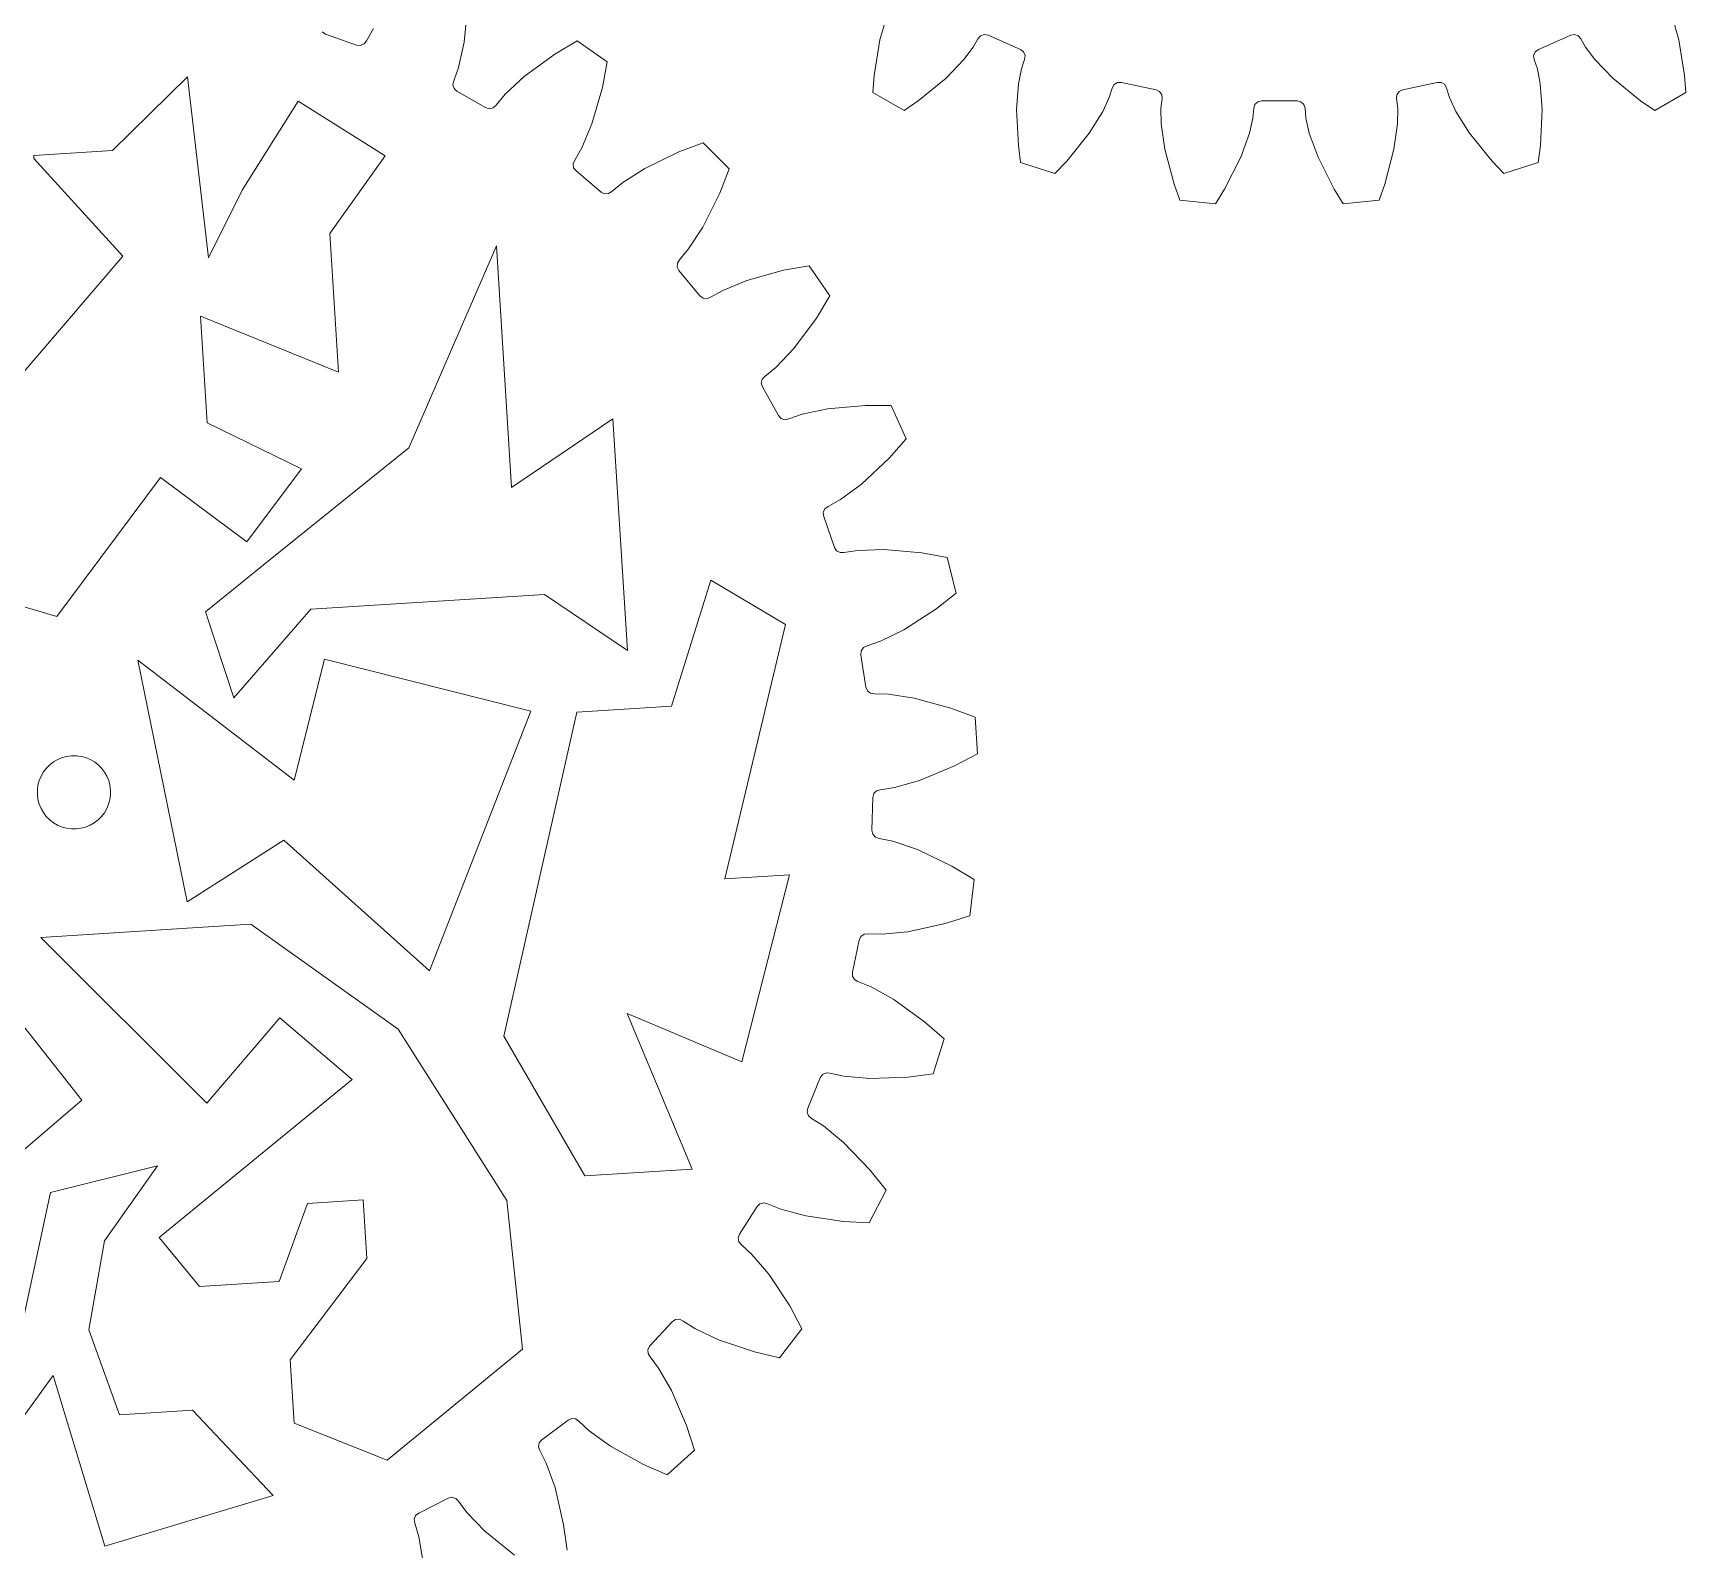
# Model space of a CAD drawing. Header units: millimetres. Extents: x -329 to 723, y 244 to 554.
# Drawn here: x -122.4 to -54.8, y 350.7 to 412.7 of the extents above; entities that cross this region are included whole.
import ezdxf

# ---------------------------------------------------------------- set-up
doc = ezdxf.new("R2010")
doc.units = ezdxf.units.MM

msp = doc.modelspace()

# ---------------------------------------------------------------- linework, layer by layer
at = {"color": 5, "lineweight": 0}
for p, q in [((-104.794, 412.367), (-104.639, 413.916)), ((-87.495, 413.468), (-87.787, 412.458)), ((-55.096, 412.458), (-55.388, 413.468)), ((-110.463, 412.697), (-110.6, 412.785)), ((-109.197, 412.248), (-110.463, 412.697)), ((-108.503, 412.925), (-108.79, 412.427)), ((-83.78, 412.509), (-83.673, 412.632)), ((-83.673, 412.632), (-83.519, 412.684)), ((-83.519, 412.684), (-83.36, 412.653)), ((-83.36, 412.653), (-82.039, 412.065)), ((-60.844, 412.065), (-59.523, 412.653)), ((-59.523, 412.653), (-59.364, 412.684)), ((-59.364, 412.684), (-59.21, 412.632)), ((-59.21, 412.632), (-59.103, 412.509)), ((-109.035, 412.23), (-109.197, 412.248)), ((-108.887, 412.295), (-109.035, 412.23)), ((-108.79, 412.427), (-108.887, 412.295)), ((-105.027, 411.327), (-104.794, 412.367)), ((-101.082, 411.876), (-102.341, 410.96)), ((-100.174, 412.418), (-101.082, 411.876)), ((-98.944, 411.557), (-100.174, 412.418)), ((-87.787, 412.458), (-88.022, 411.005)), ((-84.352, 411.654), (-83.972, 412.157)), ((-83.972, 412.157), (-83.78, 412.509)), ((-82.039, 412.065), (-81.909, 411.967)), ((-81.909, 411.967), (-81.845, 411.818)), ((-61.038, 411.818), (-60.974, 411.967)), ((-60.974, 411.967), (-60.844, 412.065)), ((-59.103, 412.509), (-58.911, 412.157)), ((-58.911, 412.157), (-58.531, 411.654)), ((-54.861, 411.005), (-55.096, 412.458)), ((-105.218, 410.785), (-105.027, 411.327)), ((-99.141, 410.519), (-98.944, 411.557)), ((-85.08, 410.896), (-84.352, 411.654)), ((-81.997, 411.278), (-82.117, 410.659)), ((-81.864, 411.656), (-81.997, 411.278)), ((-81.845, 411.818), (-81.864, 411.656)), ((-61.019, 411.656), (-61.038, 411.818)), ((-60.886, 411.278), (-61.019, 411.656)), ((-60.766, 410.659), (-60.886, 411.278)), ((-58.531, 411.654), (-57.803, 410.896)), ((-105.255, 410.626), (-105.218, 410.785)), ((-105.208, 410.471), (-105.255, 410.626)), ((-102.341, 410.96), (-103.12, 410.234)), ((-99.57, 409.023), (-99.141, 410.519)), ((-88.022, 411.005), (-88.076, 410.307)), ((-86.221, 409.966), (-85.08, 410.896)), ((-82.117, 410.659), (-82.193, 409.61)), ((-78.285, 410.493), (-78.205, 410.635)), ((-78.205, 410.635), (-78.066, 410.718)), ((-78.066, 410.718), (-77.903, 410.721)), ((-77.903, 410.721), (-76.489, 410.42)), ((-66.394, 410.42), (-64.98, 410.721)), ((-64.98, 410.721), (-64.817, 410.718)), ((-64.817, 410.718), (-64.678, 410.635)), ((-64.678, 410.635), (-64.598, 410.493)), ((-60.69, 409.61), (-60.766, 410.659)), ((-57.803, 410.896), (-56.662, 409.966)), ((-54.807, 410.307), (-54.861, 411.005)), ((-105.089, 410.36), (-105.208, 410.471)), ((-103.924, 409.691), (-105.089, 410.36)), ((-103.12, 410.234), (-103.492, 409.795)), ((-88.076, 410.307), (-86.799, 409.57)), ((-86.799, 409.57), (-86.221, 409.966)), ((-78.666, 409.538), (-78.399, 410.109)), ((-78.399, 410.109), (-78.285, 410.493)), ((-76.489, 410.42), (-76.342, 410.352)), ((-76.342, 410.352), (-76.248, 410.219)), ((-76.233, 410.057), (-76.285, 409.66)), ((-76.248, 410.219), (-76.233, 410.057)), ((-72.49, 409.664), (-72.442, 409.819)), ((-72.442, 409.819), (-72.323, 409.93)), ((-72.323, 409.93), (-72.165, 409.966)), ((-72.165, 409.966), (-70.719, 409.966)), ((-70.719, 409.966), (-70.56, 409.93)), ((-70.56, 409.93), (-70.441, 409.819)), ((-70.441, 409.819), (-70.393, 409.664)), ((-66.65, 410.057), (-66.635, 410.219)), ((-66.598, 409.66), (-66.65, 410.057)), ((-66.635, 410.219), (-66.542, 410.352)), ((-66.542, 410.352), (-66.394, 410.42)), ((-64.598, 410.493), (-64.484, 410.109)), ((-64.484, 410.109), (-64.217, 409.538)), ((-56.662, 409.966), (-56.084, 409.57)), ((-56.084, 409.57), (-54.807, 410.307)), ((-103.768, 409.645), (-103.924, 409.691)), ((-103.61, 409.683), (-103.768, 409.645)), ((-103.492, 409.795), (-103.61, 409.683)), ((-82.193, 409.61), (-82.121, 408.14)), ((-79.221, 408.645), (-78.666, 409.538)), ((-76.285, 409.66), (-76.274, 409.029)), ((-72.664, 408.65), (-72.522, 409.264)), ((-72.522, 409.264), (-72.49, 409.664)), ((-70.393, 409.664), (-70.361, 409.264)), ((-70.361, 409.264), (-70.219, 408.65)), ((-66.609, 409.029), (-66.598, 409.66)), ((-64.217, 409.538), (-63.662, 408.645)), ((-60.762, 408.14), (-60.69, 409.61)), ((-99.986, 408.041), (-99.57, 409.023)), ((-80.144, 407.498), (-79.221, 408.645)), ((-76.274, 409.029), (-76.13, 407.988)), ((-73.022, 407.661), (-72.664, 408.65)), ((-70.219, 408.65), (-69.861, 407.661)), ((-66.754, 407.988), (-66.609, 409.029)), ((-63.662, 408.645), (-62.739, 407.498)), ((-100.27, 407.541), (-99.986, 408.041)), ((-96.006, 407.877), (-97.407, 407.2)), ((-95.016, 408.248), (-96.006, 407.877)), ((-93.959, 407.182), (-95.016, 408.248)), ((-82.121, 408.14), (-82.029, 407.446)), ((-76.13, 407.988), (-75.753, 406.565)), ((-67.13, 406.565), (-66.754, 407.988)), ((-60.854, 407.446), (-60.762, 408.14)), ((-100.335, 407.392), (-100.27, 407.541)), ((-100.316, 407.231), (-100.335, 407.392)), ((-100.219, 407.1), (-100.316, 407.231)), ((-97.407, 407.2), (-98.304, 406.625)), ((-94.338, 406.195), (-93.959, 407.182)), ((-82.029, 407.446), (-80.626, 406.99)), ((-80.626, 406.99), (-80.144, 407.498)), ((-73.686, 406.347), (-73.022, 407.661)), ((-69.861, 407.661), (-69.197, 406.347)), ((-62.739, 407.498), (-62.257, 406.99)), ((-62.257, 406.99), (-60.854, 407.446)), ((-99.192, 406.235), (-100.219, 407.1)), ((-98.304, 406.625), (-98.748, 406.259)), ((-75.753, 406.565), (-75.519, 405.905)), ((-67.364, 405.905), (-67.13, 406.565)), ((-99.047, 406.161), (-99.192, 406.235)), ((-98.884, 406.17), (-99.047, 406.161)), ((-98.748, 406.259), (-98.884, 406.17)), ((-95.028, 404.799), (-94.338, 406.195)), ((-75.519, 405.905), (-74.052, 405.751)), ((-74.052, 405.751), (-73.686, 406.347)), ((-69.197, 406.347), (-68.831, 405.751)), ((-68.831, 405.751), (-67.364, 405.905)), ((-95.611, 403.908), (-95.028, 404.799)), ((-95.981, 403.467), (-95.611, 403.908)), ((-96.082, 403.169), (-96.071, 403.332)), ((-96.01, 403.024), (-96.082, 403.169)), ((-96.071, 403.332), (-95.981, 403.467)), ((-90.685, 403.223), (-91.725, 403.036)), ((-89.835, 401.986), (-90.685, 403.223)), ((-95.153, 401.988), (-96.01, 403.024)), ((-93.225, 402.62), (-94.21, 402.214)), ((-91.725, 403.036), (-93.225, 402.62)), ((-95.023, 401.89), (-95.153, 401.988)), ((-94.862, 401.87), (-95.023, 401.89)), ((-94.712, 401.933), (-94.862, 401.87)), ((-94.21, 402.214), (-94.712, 401.933)), ((-90.385, 401.082), (-89.835, 401.986)), ((-91.312, 399.833), (-90.385, 401.082)), ((-92.046, 399.059), (-91.312, 399.833)), ((-92.488, 398.692), (-92.046, 399.059)), ((-92.64, 398.417), (-92.601, 398.575)), ((-92.595, 398.261), (-92.64, 398.417)), ((-92.601, 398.575), (-92.488, 398.692)), ((-91.937, 397.089), (-92.595, 398.261)), ((-91.827, 396.97), (-91.937, 397.089)), ((-91.672, 396.921), (-91.827, 396.97)), ((-90.97, 397.143), (-91.514, 396.956)), ((-89.928, 397.366), (-90.97, 397.143)), ((-88.378, 397.508), (-89.928, 397.366)), ((-87.32, 397.506), (-88.378, 397.508)), ((-86.706, 396.137), (-87.32, 397.506)), ((-91.514, 396.956), (-91.672, 396.921)), ((-87.408, 395.346), (-86.706, 396.137)), ((-88.543, 394.282), (-87.408, 395.346)), ((-89.403, 393.653), (-88.543, 394.282)), ((-89.904, 393.37), (-89.403, 393.653)), ((-90.103, 393.127), (-90.036, 393.275)), ((-90.086, 392.965), (-90.103, 393.127)), ((-89.648, 391.695), (-90.086, 392.965)), ((-90.036, 393.275), (-89.904, 393.37)), ((-89.561, 391.557), (-89.648, 391.695)), ((-88.686, 391.574), (-89.255, 391.488)), ((-87.621, 391.609), (-88.686, 391.574)), ((-86.071, 391.471), (-87.621, 391.609)), ((-89.417, 391.482), (-89.561, 391.557)), ((-89.255, 391.488), (-89.417, 391.482)), ((-85.031, 391.281), (-86.071, 391.471)), ((-84.671, 389.824), (-85.031, 391.281)), ((-85.502, 389.171), (-84.671, 389.824)), ((-86.81, 388.327), (-85.502, 389.171)), ((-87.768, 387.861), (-86.81, 388.327)), ((-88.551, 387.468), (-88.458, 387.602)), ((-88.458, 387.602), (-88.312, 387.672)), ((-88.312, 387.672), (-87.768, 387.861)), ((-88.563, 387.306), (-88.551, 387.468)), ((-88.359, 385.978), (-88.563, 387.306)), ((-88.298, 385.827), (-88.359, 385.978)), ((-88.17, 385.727), (-88.298, 385.827)), ((-88.009, 385.705), (-88.17, 385.727)), ((-87.434, 385.688), (-88.009, 385.705)), ((-86.38, 385.531), (-87.434, 385.688)), ((-84.879, 385.119), (-86.38, 385.531)), ((-83.89, 384.746), (-84.879, 385.119)), ((-83.796, 383.248), (-83.89, 384.746)), ((-84.731, 382.755), (-83.796, 383.248)), ((-87.194, 381.87), (-86.168, 382.158)), ((-86.168, 382.158), (-84.731, 382.755)), ((-88.111, 380.123), (-88.075, 381.466)), ((-88.075, 381.466), (-88.034, 381.623)), ((-88.034, 381.623), (-87.919, 381.739)), ((-87.919, 381.739), (-87.762, 381.781)), ((-87.762, 381.781), (-87.194, 381.87)), ((-88.078, 379.964), (-88.111, 380.123)), ((-87.97, 379.843), (-88.078, 379.964)), ((-87.816, 379.792), (-87.97, 379.843)), ((-87.253, 379.673), (-87.816, 379.792)), ((-86.244, 379.33), (-87.253, 379.673)), ((-84.841, 378.657), (-86.244, 379.33)), ((-83.934, 378.113), (-84.841, 378.657)), ((-84.109, 376.623), (-83.934, 378.113)), ((-86.637, 375.973), (-85.117, 376.304)), ((-85.117, 376.304), (-84.109, 376.623)), ((-88.913, 374.318), (-88.638, 375.633)), ((-88.638, 375.633), (-88.569, 375.78)), ((-88.569, 375.78), (-88.435, 375.873)), ((-88.435, 375.873), (-88.274, 375.887)), ((-88.274, 375.887), (-87.699, 375.873)), ((-87.699, 375.873), (-86.637, 375.973)), ((-88.909, 374.156), (-88.913, 374.318)), ((-88.824, 374.017), (-88.909, 374.156)), ((-88.682, 373.939), (-88.824, 374.017)), ((-88.149, 373.721), (-88.682, 373.939)), ((-87.217, 373.204), (-88.149, 373.721)), ((-85.957, 372.291), (-87.217, 373.204)), ((-85.162, 371.595), (-85.957, 372.291)), ((-85.6, 370.159), (-85.162, 371.595)), ((-90.739, 368.749), (-90.233, 369.994)), ((-90.233, 369.994), (-90.139, 370.127)), ((-90.139, 370.127), (-89.991, 370.194)), ((-89.991, 370.194), (-89.829, 370.179)), ((-89.829, 370.179), (-89.266, 370.063)), ((-89.266, 370.063), (-88.204, 369.971)), ((-88.204, 369.971), (-86.649, 370.025)), ((-86.649, 370.025), (-85.6, 370.159)), ((-90.764, 368.589), (-90.739, 368.749)), ((-90.705, 368.437), (-90.764, 368.589)), ((-90.578, 368.335), (-90.705, 368.437)), ((-90.093, 368.026), (-90.578, 368.335)), ((-89.269, 367.351), (-90.093, 368.026)), ((-88.192, 366.227), (-89.269, 367.351)), ((-87.534, 365.4), (-88.192, 366.227)), ((-88.221, 364.066), (-87.534, 365.4)), ((-93.529, 363.596), (-92.809, 364.731)), ((-92.809, 364.731), (-92.693, 364.844)), ((-92.693, 364.844), (-92.535, 364.885)), ((-92.535, 364.885), (-92.379, 364.841)), ((-92.379, 364.841), (-91.845, 364.625)), ((-91.845, 364.625), (-90.817, 364.346)), ((-90.817, 364.346), (-89.277, 364.121)), ((-89.277, 364.121), (-88.221, 364.066)), ((-93.582, 363.443), (-93.529, 363.596)), ((-93.552, 363.283), (-93.582, 363.443)), ((-93.445, 363.16), (-93.552, 363.283)), ((-93.023, 362.769), (-93.445, 363.16)), ((-92.332, 361.958), (-93.023, 362.769)), ((-91.474, 360.66), (-92.332, 361.958)), ((-90.974, 359.728), (-91.474, 360.66)), ((-97.195, 359.024), (-96.284, 360.012)), ((-96.284, 360.012), (-96.149, 360.103)), ((-96.149, 360.103), (-95.987, 360.114)), ((-95.987, 360.114), (-95.841, 360.043)), ((-95.841, 360.043), (-95.354, 359.736)), ((-95.354, 359.736), (-94.392, 359.277)), ((-94.392, 359.277), (-92.917, 358.781)), ((-91.888, 358.538), (-90.974, 359.728)), ((-97.274, 358.883), (-97.195, 359.024)), ((-97.273, 358.72), (-97.274, 358.883)), ((-97.19, 358.58), (-97.273, 358.72)), ((-96.845, 358.12), (-97.19, 358.58)), ((-92.917, 358.781), (-91.888, 358.538)), ((-96.31, 357.198), (-96.845, 358.12)), ((-95.697, 355.768), (-96.31, 357.198)), ((-101.618, 355.18), (-100.545, 355.989)), ((-100.545, 355.989), (-100.396, 356.055)), ((-100.396, 356.055), (-100.235, 356.037)), ((-100.235, 356.037), (-100.104, 355.941)), ((-100.104, 355.941), (-99.68, 355.552)), ((-95.371, 354.762), (-95.697, 355.768)), ((-101.749, 354.895), (-101.722, 355.055)), ((-101.722, 355.055), (-101.618, 355.18)), ((-99.68, 355.552), (-98.815, 354.929)), ((-101.693, 354.742), (-101.749, 354.895)), ((-101.435, 354.228), (-101.693, 354.742)), ((-98.815, 354.929), (-97.452, 354.177)), ((-96.483, 353.754), (-95.371, 354.762)), ((-101.073, 353.226), (-101.435, 354.228)), ((-97.452, 354.177), (-96.483, 353.754)), ((-100.725, 351.709), (-101.073, 353.226)), ((-106.656, 352.187), (-105.456, 352.792)), ((-105.456, 352.792), (-105.298, 352.83)), ((-105.298, 352.83), (-105.142, 352.784)), ((-105.142, 352.784), (-105.031, 352.666)), ((-105.031, 352.666), (-104.683, 352.207)), ((-106.836, 351.93), (-106.781, 352.083)), ((-106.808, 351.77), (-106.836, 351.93)), ((-106.646, 351.218), (-106.808, 351.77)), ((-106.781, 352.083), (-106.656, 352.187)), ((-104.683, 352.207), (-103.944, 351.44)), ((-100.585, 350.661), (-100.725, 351.709)), ((-106.469, 350.167), (-106.646, 351.218)), ((-103.944, 351.44), (-102.737, 350.457))]:
    msp.add_line(p, q, dxfattribs=at)
at = {"color": 1, "lineweight": 0}
for p, q in [((-119.181, 407.939), (-116.109, 410.947)), ((-116.109, 410.947), (-115.25, 403.539)), ((-113.875, 406.317), (-111.585, 409.957)), ((-111.585, 409.957), (-108.03, 407.72)), ((-119.181, 407.939), (-122.405, 407.736)), ((-122.405, 407.736), (-122.396, 407.604)), ((-122.396, 407.604), (-118.763, 403.609)), ((-108.03, 407.72), (-110.29, 404.543)), ((-113.875, 406.317), (-115.25, 403.539)), ((-109.933, 398.872), (-110.29, 404.543)), ((-103.478, 404.033), (-107.06, 395.776)), ((-102.856, 394.152), (-103.478, 404.033)), ((-118.763, 403.609), (-124.552, 396.848)), ((-115.314, 396.795), (-115.589, 401.157)), ((-115.589, 401.157), (-109.933, 398.872)), ((-111.446, 394.917), (-115.314, 396.795)), ((-98.715, 396.954), (-102.856, 394.152)), ((-98.119, 387.473), (-98.715, 396.954)), ((-107.06, 395.776), (-112.729, 391.198)), ((-121.467, 388.869), (-117.213, 394.554)), ((-117.213, 394.554), (-113.691, 391.918)), ((-113.691, 391.918), (-111.446, 394.917)), ((-112.729, 391.198), (-115.383, 389.055)), ((-126.26, 390.293), (-121.467, 388.869)), ((-94.697, 390.356), (-96.311, 385.203)), ((-91.653, 388.543), (-94.697, 390.356)), ((-111.073, 389.167), (-101.515, 389.769)), ((-101.515, 389.769), (-98.119, 387.473)), ((-115.383, 389.055), (-114.22, 385.542)), ((-114.22, 385.542), (-111.073, 389.167)), ((-94.128, 378.133), (-91.653, 388.543)), ((-118.153, 387.086), (-116.128, 377.191)), ((-114.987, 384.658), (-118.153, 387.086)), ((-110.505, 387.122), (-111.752, 382.177)), ((-102.069, 384.995), (-110.505, 387.122)), ((-106.216, 374.376), (-102.069, 384.995)), ((-100.18, 384.96), (-103.17, 371.693)), ((-96.311, 385.203), (-100.18, 384.96)), ((-111.752, 382.177), (-114.987, 384.658)), ((-121.748, 382.805), (-121.887, 382.667)), ((-121.592, 382.924), (-121.748, 382.805)), ((-121.422, 383.022), (-121.592, 382.924)), ((-121.241, 383.096), (-121.422, 383.022)), ((-121.051, 383.147), (-121.241, 383.096)), ((-120.856, 383.172), (-121.051, 383.147)), ((-120.66, 383.171), (-120.856, 383.172)), ((-120.466, 383.145), (-120.66, 383.171)), ((-120.276, 383.094), (-120.466, 383.145)), ((-120.095, 383.018), (-120.276, 383.094)), ((-119.925, 382.92), (-120.095, 383.018)), ((-119.77, 382.8), (-119.925, 382.92)), ((-119.632, 382.661), (-119.77, 382.8)), ((-122.181, 382.161), (-122.233, 381.971)), ((-122.106, 382.342), (-122.181, 382.161)), ((-122.007, 382.511), (-122.106, 382.342)), ((-121.887, 382.667), (-122.007, 382.511)), ((-119.513, 382.505), (-119.632, 382.661)), ((-119.415, 382.335), (-119.513, 382.505)), ((-119.34, 382.153), (-119.415, 382.335)), ((-119.29, 381.963), (-119.34, 382.153)), ((-122.233, 381.971), (-122.259, 381.777)), ((-122.259, 381.777), (-122.259, 381.58)), ((-122.259, 381.58), (-122.234, 381.386)), ((-119.292, 381.378), (-119.266, 381.573)), ((-119.265, 381.769), (-119.29, 381.963)), ((-119.266, 381.573), (-119.265, 381.769)), ((-122.234, 381.386), (-122.184, 381.196)), ((-122.184, 381.196), (-122.109, 381.015)), ((-122.109, 381.015), (-122.011, 380.845)), ((-122.011, 380.845), (-121.892, 380.689)), ((-119.637, 380.683), (-119.517, 380.838)), ((-119.517, 380.838), (-119.419, 381.008)), ((-119.419, 381.008), (-119.343, 381.189)), ((-119.343, 381.189), (-119.292, 381.378)), ((-121.892, 380.689), (-121.754, 380.549)), ((-121.754, 380.549), (-121.599, 380.43)), ((-121.599, 380.43), (-121.429, 380.331)), ((-121.429, 380.331), (-121.248, 380.256)), ((-121.248, 380.256), (-121.059, 380.204)), ((-121.059, 380.204), (-120.864, 380.178)), ((-120.864, 380.178), (-120.668, 380.178)), ((-120.668, 380.178), (-120.473, 380.203)), ((-120.473, 380.203), (-120.284, 380.253)), ((-120.284, 380.253), (-120.102, 380.328)), ((-120.102, 380.328), (-119.932, 380.425)), ((-119.932, 380.425), (-119.776, 380.544)), ((-119.776, 380.544), (-119.637, 380.683)), ((-116.128, 377.191), (-112.167, 379.722)), ((-112.167, 379.722), (-106.216, 374.376)), ((-91.484, 378.299), (-94.128, 378.133)), ((-93.43, 370.643), (-91.484, 378.299)), ((-115.911, 376.131), (-122.113, 375.741)), ((-113.525, 376.281), (-115.911, 376.131)), ((-107.502, 371.982), (-113.525, 376.281)), ((-122.113, 375.741), (-115.326, 368.951)), ((-95.472, 366.257), (-98.128, 372.625)), ((-98.128, 372.625), (-93.43, 370.643)), ((-120.434, 369.078), (-123.221, 372.611)), ((-115.326, 368.951), (-112.342, 372.451)), ((-112.342, 372.451), (-109.374, 369.921)), ((-103.045, 364.981), (-107.502, 371.982)), ((-103.17, 371.693), (-99.863, 365.981)), ((-109.374, 369.921), (-117.27, 363.464)), ((-124.877, 365.294), (-120.434, 369.078)), ((-117.347, 366.387), (-121.716, 365.308)), ((-119.509, 363.327), (-117.347, 366.387)), ((-99.863, 365.981), (-95.472, 366.257)), ((-121.716, 365.308), (-122.843, 360.087)), ((-112.368, 361.656), (-111.211, 364.853)), ((-111.211, 364.853), (-108.927, 364.997)), ((-108.927, 364.997), (-108.777, 362.606)), ((-102.41, 358.894), (-103.045, 364.981)), ((-120.153, 359.684), (-119.509, 363.327)), ((-117.27, 363.464), (-115.624, 361.451)), ((-108.777, 362.606), (-111.919, 358.462)), ((-115.624, 361.451), (-112.368, 361.656)), ((-118.903, 356.201), (-120.153, 359.684)), ((-111.919, 358.462), (-111.755, 355.867)), ((-107.945, 354.353), (-102.41, 358.894)), ((-125.658, 352.237), (-121.606, 357.821)), ((-121.606, 357.821), (-119.503, 350.831)), ((-115.909, 356.39), (-118.903, 356.201)), ((-112.608, 352.905), (-115.909, 356.39)), ((-111.755, 355.867), (-107.945, 354.353)), ((-119.503, 350.831), (-112.608, 352.905))]:
    msp.add_line(p, q, dxfattribs=at)

doc.saveas('drawing.dxf')
